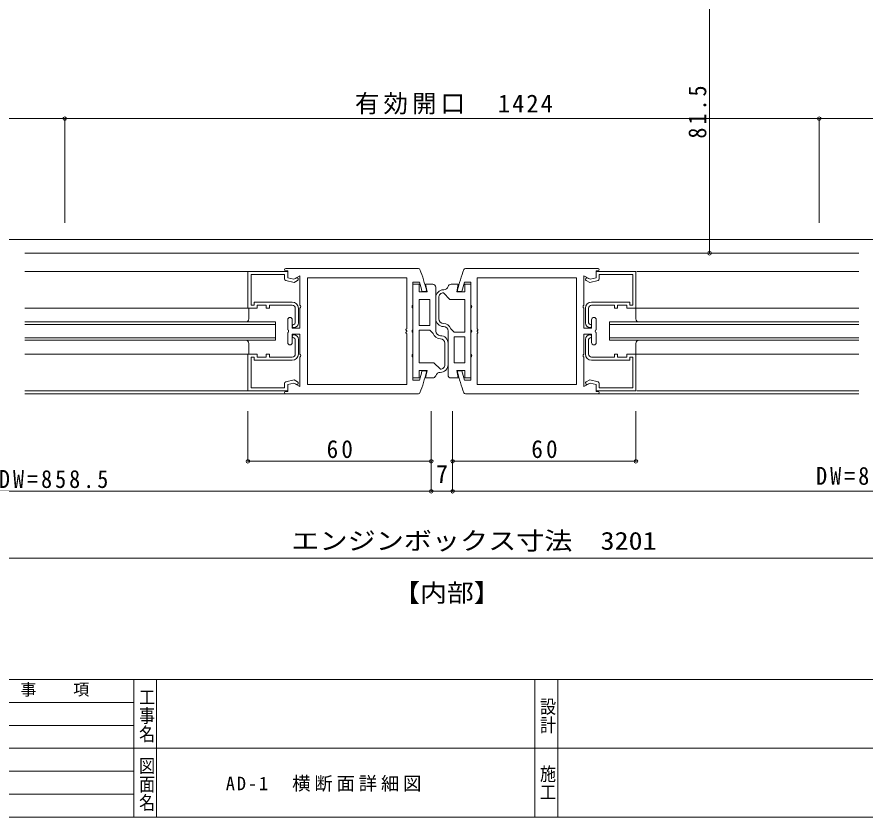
# Model space of a CAD drawing. Units: millimetres at full size, sheet at 1:2; details may follow other scales. Extents: x -1696 to 788, y -1623 to -924.
# Drawn here: x -603.4 to -325.8, y -1623.4 to -1361.6 of the extents above; entities that cross this region are included whole.
import ezdxf
from ezdxf.enums import TextEntityAlignment as Align

# ---------------------------------------------------------------- set-up
doc = ezdxf.new("R2010")
doc.units = ezdxf.units.MM
doc.header["$LTSCALE"] = 2
doc.header["$PDMODE"] = 32
doc.header["$PDSIZE"] = 1.2
for name, color, linetype, lineweight in [('0-0_free', 7, 'Continuous', 9), ('1-9_hojyosen', 7, 'Continuous', 9), ('F-0', 5, 'Continuous', 9)]:
    doc.layers.add(name, color=color, linetype=linetype, lineweight=lineweight)
doc.styles.add('@ＭＳ ゴシック', font='')
doc.styles.add('ＭＳ ゴシック', font='')
doc.styles.get('@ＭＳ ゴシック').set_extended_font_data('@MS Gothic')
doc.styles.get('ＭＳ ゴシック').set_extended_font_data('MS Gothic')

# ---------------------------------------------------------------- blocks, each defined once
blk = doc.blocks.new('FFD654n.')
at = {"layer": '0-0_free'}
for p, q in [((248, 276.8), (72, 276.8)), ((72, 276.8), (72, 254.66)), ((248, 276.8), (248, 116.8)), ((264, 292.8), (264, 100.8)), ((4, 245.3), (21.74, 235.06)), ((12, 259.15), (24, 252.23)), ((66.07, 246.93), (21.74, 235.06)), ((56, 260.8), (24, 252.23)), ((0, 100.8), (0, 24)), ((16, 100.8), (16, 24)), ((232, 132.8), (32, 132.8)), ((152, 116.8), (32, 116.8)), ((152, 116.8), (152, 100.8)), ((168, 100.8), (152, 100.8)), ((168, 116.8), (168, 100.8)), ((216, 116.8), (168, 116.8)), ((216, 116.8), (216, 100.8)), ((264, 100.8), (216, 100.8)), ((232, 132.8), (232, 116.8)), ((248, 116.8), (232, 116.8))]:
    blk.add_line(p, q, dxfattribs=at)
blk.add_lwpolyline([(264, 292.8), (56, 292.8), (56, 260.8)], dxfattribs=at)
for centre, radius, start, end in [((8, 252.23), 8, 60, 240), ((64, 254.66), 8, 285, 0), ((32, 100.8), 32, 90, 180), ((32, 100.8), 16, 90, 180), ((24, 24), 24, 180, 270), ((24, 24), 8, 180, 270), ((24, 8), 8, 270, 90)]:
    blk.add_arc(centre, radius, start, end, dxfattribs=at)
blk = doc.blocks.new('FFD606nn.')
at = {"layer": '0-0_free'}
for p, q in [((761.6, 656), (66.53, 656)), ((761.6, 643.2), (752, 643.2)), ((752, 643.2), (752, 608)), ((768, 649.6), (768, 649.6)), ((61.7, 584), (96, 584)), ((96, 584), (96, 463.33)), ((128, 608), (648, 608)), ((128, 608), (128, 340.13)), ((648, 608), (648, 48)), ((688, 617.9), (688, 463.33)), ((688, 617.9), (720, 599.43)), ((720, 599.43), (752, 608)), ((30.11, 536), (48.7, 536)), ((96, 448.67), (96, 335.33)), ((688, 448.67), (688, 344)), ((740, 400), (740, 400)), ((728, 388), (728, 344)), ((752, 388), (752, 335.33)), ((96, 320.67), (96, 207.33)), ((128, 315.87), (128, 48)), ((728, 344), (688, 344)), ((688, 312), (688, 207.33)), ((728, 312), (688, 312)), ((728, 312), (728, 268)), ((752, 320.67), (752, 268)), ((740, 256), (740, 256)), ((96, 192.67), (96, 72)), ((688, 192.67), (688, 38.1)), ((30.11, 120), (48.7, 120)), ((61.7, 72), (96, 72)), ((128, 48), (648, 48)), ((688, 38.1), (720, 56.57)), ((720, 56.57), (752, 48)), ((752, 12.8), (752, 48)), ((761.6, 0), (66.53, 0)), ((761.6, 12.8), (752, 12.8)), ((768, 6.4), (768, 6.4))]:
    blk.add_line(p, q, dxfattribs=at)
for centre, radius, start, end in [((912, 328), 912, 159.26892, 166.43385), ((66.53, 648), 8, 90, 159.26892), ((761.6, 649.6), 6.4, 0, 90), ((761.6, 649.6), 6.4, 270, 0), ((912, 328), 888, 163.24449, 166.45351), ((30.11, 540.8), 4.8, 166.43385, 270), ((92.8, 456), 8, 293.57818, 66.42182), ((691.2, 456), 8, 113.57818, 246.42182), ((740, 388), 12, 90, 180), ((740, 388), 12, 0, 90), ((92.8, 328), 8, 293.57818, 66.42182), ((128, 335.33), 4.8, 293.57818, 90), ((131.2, 328), 3.2, 113.57818, 246.42182), ((128, 320.67), 4.8, 270, 66.42182), ((755.2, 328), 8, 113.57818, 246.42182), ((740, 268), 12, 180, 270), ((740, 268), 12, 270, 0), ((92.8, 200), 8, 293.57818, 66.42182), ((691.2, 200), 8, 113.57818, 246.42182), ((30.11, 115.2), 4.8, 90, 193.56615), ((912, 328), 912, 193.56615, 200.73108), ((912, 328), 888, 193.54649, 196.75551), ((66.53, 8), 8, 200.73108, 270), ((761.6, 6.4), 6.4, 360, 90), ((761.6, 6.4), 6.4, 270, 0)]:
    blk.add_arc(centre, radius, start, end, dxfattribs=at)

msp = doc.modelspace()

# ---------------------------------------------------------------- linework, layer by layer
at = {"layer": '1-9_hojyosen', "color": 3}
for p, q in [((-376.645, -1346.341), (-376.645, -1438.882)), ((-664.265, -1394.843), (-587.765, -1394.843)), ((-587.765, -1394.843), (-587.765, -1428.985)), ((-587.765, -1394.843), (-340.765, -1394.843)), ((-340.765, -1394.843), (-340.765, -1428.985)), ((-340.765, -1394.843), (-264.265, -1394.843)), ((-376.645, -1438.882), (-406.814, -1438.882)), ((-527.765, -1506.975), (-527.765, -1490.543)), ((-467.765, -1506.975), (-467.765, -1490.543)), ((-467.765, -1516.788), (-467.765, -1490.543)), ((-467.765, -1516.788), (-467.765, -1490.543)), ((-460.765, -1506.975), (-460.765, -1490.543)), ((-460.765, -1516.788), (-460.765, -1490.543)), ((-400.765, -1506.975), (-400.765, -1490.543)), ((-527.765, -1506.975), (-467.765, -1506.975)), ((-460.765, -1506.975), (-400.765, -1506.975)), ((-724.265, -1516.788), (-467.765, -1516.788)), ((-467.765, -1516.788), (-460.765, -1516.788)), ((-460.765, -1516.788), (-204.265, -1516.788)), ((-847.192, -1538.678), (-81.337, -1538.678))]:
    msp.add_line(p, q, dxfattribs=at)
at = {"layer": '1-9_hojyosen'}
for p, q in [((-264.265, -1434.382), (-664.265, -1434.382)), ((-552.765, -1456.882), (-600.765, -1456.882)), ((-380.765, -1456.882), (-327.765, -1456.882)), ((-552.765, -1471.882), (-600.765, -1471.882)), ((-380.765, -1471.882), (-327.765, -1471.882)), ((-515.365, -1484.882), (-600.765, -1484.882)), ((-413.165, -1484.882), (-327.765, -1484.882))]:
    msp.add_line(p, q, dxfattribs=at)
at = {"layer": '1-9_hojyosen', "lineweight": 18}
for p, q in [((-327.765, -1438.882), (-600.765, -1438.882)), ((-527.765, -1444.882), (-600.765, -1444.882)), ((-400.465, -1444.882), (-327.765, -1444.882)), ((-473.765, -1479.757), (-473.765, -1449.007)), ((-471.765, -1449.007), (-473.765, -1449.007)), ((-471.765, -1449.007), (-471.765, -1451.507)), ((-467.265, -1449.007), (-469.615, -1449.007)), ((-469.615, -1449.007), (-469.115, -1451.507)), ((-461.265, -1449.007), (-458.915, -1449.007)), ((-458.915, -1449.007), (-459.415, -1451.507)), ((-456.765, -1449.007), (-454.765, -1449.007)), ((-456.765, -1449.007), (-456.765, -1451.507)), ((-454.765, -1449.007), (-454.765, -1479.707)), ((-471.765, -1451.507), (-469.115, -1451.507)), ((-466.265, -1450.007), (-466.265, -1464.357)), ((-463.765, -1451.857), (-461.649, -1454.007)), ((-456.765, -1451.507), (-459.415, -1451.507)), ((-458.883, -1451.382), (-457.721, -1451.382)), ((-471.765, -1454.007), (-468.265, -1454.007)), ((-471.765, -1462.507), (-471.765, -1454.007)), ((-468.265, -1454.007), (-468.265, -1462.507)), ((-466.265, -1453.357), (-466.265, -1460.357)), ((-465.265, -1460.357), (-465.265, -1453.357)), ((-456.765, -1454.007), (-461.649, -1454.007)), ((-456.765, -1464.707), (-456.765, -1454.007)), ((-518.765, -1461.382), (-600.765, -1461.382)), ((-518.765, -1462.182), (-600.765, -1462.182)), ((-518.765, -1461.382), (-518.765, -1467.382)), ((-471.765, -1462.507), (-468.265, -1462.507)), ((-409.465, -1461.382), (-409.465, -1467.382)), ((-409.465, -1461.382), (-327.765, -1461.382)), ((-409.465, -1462.182), (-327.765, -1462.182)), ((-471.765, -1464.007), (-471.765, -1474.707)), ((-471.765, -1464.007), (-468.265, -1464.007)), ((-468.265, -1464.007), (-467.142, -1465.129)), ((-462.265, -1478.707), (-462.265, -1464.357)), ((-460.265, -1464.707), (-461.387, -1463.584)), ((-456.765, -1464.707), (-460.265, -1464.707)), ((-518.765, -1466.582), (-600.765, -1466.582)), ((-518.765, -1467.382), (-600.765, -1467.382)), ((-463.265, -1468.357), (-463.265, -1475.357)), ((-462.265, -1468.357), (-462.265, -1475.357)), ((-456.765, -1466.207), (-460.265, -1466.207)), ((-460.265, -1474.707), (-460.265, -1466.207)), ((-456.765, -1466.207), (-456.765, -1474.707)), ((-409.465, -1466.582), (-327.765, -1466.582)), ((-409.465, -1467.382), (-327.765, -1467.382)), ((-471.765, -1474.707), (-466.88, -1474.707)), ((-464.765, -1476.857), (-466.88, -1474.707)), ((-456.765, -1474.707), (-460.265, -1474.707)), ((-471.765, -1477.207), (-469.115, -1477.207)), ((-471.765, -1479.707), (-471.765, -1477.207)), ((-469.615, -1479.707), (-469.115, -1477.207)), ((-456.765, -1477.207), (-459.415, -1477.207)), ((-456.765, -1479.707), (-456.765, -1477.207)), ((-471.765, -1479.707), (-473.765, -1479.707)), ((-467.265, -1479.707), (-469.615, -1479.707)), ((-456.765, -1479.707), (-454.765, -1479.707)), ((-527.765, -1483.882), (-600.765, -1483.882)), ((-400.465, -1483.882), (-327.765, -1483.882))]:
    msp.add_line(p, q, dxfattribs=at)
for points in [[(-552.765, -1456.882), (-527.465, -1456.882), (-527.465, -1460.382)], [(-380.765, -1456.882), (-400.765, -1456.882), (-400.765, -1460.382)], [(-552.765, -1471.882), (-527.465, -1471.882), (-527.465, -1468.382)], [(-380.765, -1471.882), (-400.765, -1471.882), (-400.765, -1468.382)], [(-461.265, -1479.707), (-458.915, -1479.707), (-459.415, -1477.207)]]:
    msp.add_lwpolyline(points, dxfattribs=at)
for centre, radius, start, end in [((-467.265, -1450.007), 1, 0, 90), ((-461.265, -1450.007), 1, 90, 164.9416), ((-463.765, -1453.357), 2.5, 89.99995, 180), ((-463.765, -1453.357), 1.5, 89.99995, 180), ((-463.679, -1449.357), 1.5, 269.34417, 344.9416), ((-458.883, -1451.082), 0.3, 166.43307, 270), ((-528.465, -1460.382), 1, 270, 360), ((-463.765, -1460.357), 2.5, 180, 269.99996), ((-463.765, -1460.357), 1.5, 180, 269.99996), ((-463.765, -1464.357), 2.5, 17.99344, 90), ((-463.765, -1464.357), 1.5, 0, 90), ((-399.765, -1460.382), 1, 180, 270), ((-464.765, -1464.357), 2.5, 197.99344, 270), ((-464.765, -1464.357), 1.5, 180, 270), ((-528.465, -1468.382), 1, 360, 90), ((-464.765, -1468.357), 2.5, 0, 89.99996), ((-464.765, -1468.357), 1.5, 0, 89.99996), ((-399.765, -1468.382), 1, 90, 180), ((-464.765, -1475.357), 2.5, 268.77029, 0), ((-464.765, -1475.357), 1.5, 269.99995, 0), ((-467.265, -1478.707), 1, 270, 344.9416), ((-464.851, -1479.356), 1.5, 89.34417, 164.9416), ((-461.265, -1478.707), 1, 180, 270)]:
    msp.add_arc(centre, radius, start, end, dxfattribs=at)
at = {"layer": '1-9_hojyosen', "color": 134}
for p in [(-587.765, -1394.843), (-340.765, -1394.843), (-376.645, -1438.882), (-527.765, -1506.975), (-467.765, -1506.975), (-460.765, -1506.975), (-400.765, -1506.975), (-467.765, -1516.788), (-460.765, -1516.788)]:
    msp.add_point(p, dxfattribs=at)
at = {"layer": 'F-0'}
for p, q in [((-856.265, -1578.379), (-565.165, -1578.379)), ((-565.165, -1585.879), (-692.143, -1585.879)), ((-565.165, -1593.379), (-692.143, -1593.379)), ((-565.165, -1600.879), (-692.143, -1600.879)), ((-433.815, -1600.879), (-565.165, -1600.879)), ((-299.465, -1600.879), (-433.815, -1600.879)), ((-565.165, -1608.379), (-692.143, -1608.379)), ((-565.165, -1615.879), (-692.143, -1615.879)), ((-72.265, -1623.379), (-856.265, -1623.379))]:
    msp.add_line(p, q, dxfattribs=at)
for points in [[(-565.165, -1578.379), (-565.165, -1600.879), (-565.165, -1623.379)], [(-565.165, -1578.379), (-433.815, -1578.379), (-299.465, -1578.379), (-124.331, -1578.379), (-72.265, -1578.379)], [(-557.665, -1578.379), (-557.665, -1600.879), (-557.665, -1623.379)], [(-433.815, -1578.379), (-433.815, -1600.879), (-433.815, -1623.379)], [(-426.315, -1578.379), (-426.315, -1600.879), (-426.315, -1623.379)]]:
    msp.add_lwpolyline(points, dxfattribs=at)

# ---------------------------------------------------------------- block references
at = {"layer": '1-9_hojyosen', "yscale": 0.0625}
for name, p, xscale in [('FFD654n.', (-511.265, -1463.182), -0.0625), ('FFD606nn.', (-467.765, -1484.882), -0.0625), ('FFD606nn.', (-460.765, -1484.882), 0.0625), ('FFD654n.', (-417.265, -1463.182), 0.0625)]:
    msp.add_blockref(name, p, dxfattribs=dict(at, xscale=xscale))
at = {"layer": '1-9_hojyosen', "yscale": 0.0625, "rotation": 180}
for p, xscale in [((-511.265, -1465.582), 0.0625), ((-417.265, -1465.582), -0.0625)]:
    msp.add_blockref('FFD654n.', p, dxfattribs=dict(at, xscale=xscale))

# ---------------------------------------------------------------- texts
at = {"layer": '1-9_hojyosen', "style": 'ＭＳ ゴシック'}
msp.add_text('7', height=5.865, dxfattribs=at).set_placement((-466.265, -1515.788), align=Align.BOTTOM_LEFT)
for s, width, p in [('エンジンボックス寸法\u30003201', 1.15, (-513.544, -1537.673)), ('【内部】', 1.1, (-480.227, -1554.717))]:
    msp.add_text(s, height=5.865, dxfattribs=dict(at, width=width)).set_placement(p, align=Align.BOTTOM_LEFT)
at = {"layer": '1-9_hojyosen', "insert": (-377.645, -1401.361), "char_height": 5.865, "attachment_point": 7, "rotation": 90, "style": 'ＭＳ ゴシック'}
msp.add_mtext('\\T1.28;\\W0.9;81.5', dxfattribs=at)
at = {"layer": '1-9_hojyosen', "attachment_point": 7, "style": 'ＭＳ ゴシック'}
for s, insert, char_height in [('\\T1.17;有効開口\u30001424', (-492.751, -1393.479), 5.865), ('\\T1.27;\\W0.95;60', (-502.015, -1505.975), 5.865), ('\\T1.27;\\W0.95;60', (-435.015, -1505.975), 5.865), ('\\T1.28;\\W0.9;DW=858.5', (-609.265, -1515.788), 5.865), ('\\T1.28;\\W0.9;DW=858.5', (-341.773, -1514.745), 5.865), ('\\T1.21;AD-1\u3000横断面詳細図', (-535.023, -1615.129), 4.399)]:
    msp.add_mtext(s, dxfattribs=dict(at, insert=insert, char_height=char_height))
at = {"layer": 'F-0', "color": 7, "style": 'ＭＳ ゴシック'}
for s, p in [('事', (-602.25, -1584.723)), ('項', (-584.972, -1584.723))]:
    msp.add_text(s, height=3.849, dxfattribs=at).set_placement(p, align=Align.BOTTOM_LEFT)
at = {"layer": 'F-0', "color": 7, "style": '@ＭＳ ゴシック', "width": 1.15}
for s, p in [('工事名', (-563.936, -1581.097)), ('設計', (-432.676, -1584.181)), ('図面名', (-563.933, -1603.541)), ('施工', (-432.697, -1606.162))]:
    msp.add_text(s, height=3.849, rotation=270, dxfattribs=at).set_placement(p, align=Align.BOTTOM_LEFT)

doc.saveas('drawing.dxf')
